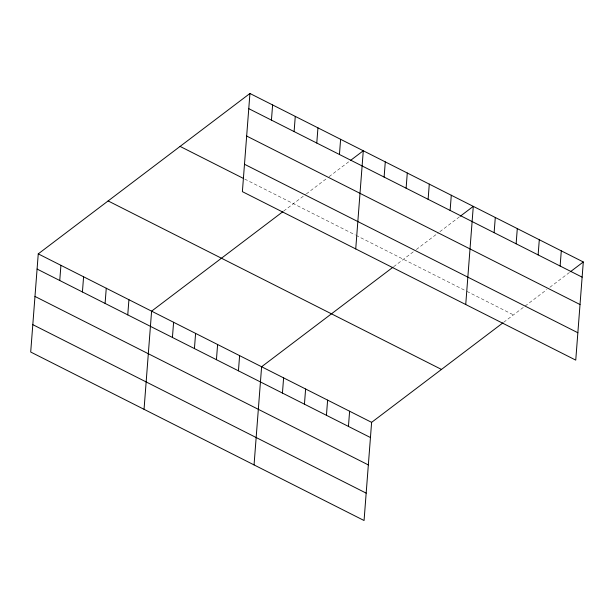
<?xml version="1.0" encoding="UTF-8"?>
<svg xmlns="http://www.w3.org/2000/svg" width="614" height="614" viewBox="0 0 614 614"><rect width="100%" height="100%" fill="white"/><g stroke="black" fill="none" stroke-linecap="round" stroke-linejoin="round"><path stroke-width="0.46" stroke-dasharray="3.07 2.3" d="M283.676 211.078L305.572 194.492M306.332 193.917L327.592 177.807M329.112 176.655L349.612 161.121M393.689 266.683L413.306 251.817M416.346 249.514L438.365 232.829M439.877 231.678L459.625 216.719M503.695 322.281L546.851 289.585M549.891 287.283L569.631 272.324M244.725 179.081L355.199 234.916M356.043 235.346L466.057 290.944M466.901 291.374L513.442 314.898"/><path stroke-width="0.92" d="M249.936 93.481L242.384 191.645L575.748 360.126L583.3 261.971L249.936 93.481L38.252 253.874L30.7 352.029L364.064 520.519L371.616 422.355L502.95 322.849M59.75 280.514L60.924 265.325M82.422 291.972L83.588 276.784M105.094 303.423L106.26 288.242M127.758 314.882L128.925 299.701M144.044 409.315L151.597 311.16L282.931 211.646M172.427 337.462L173.601 322.273M194.431 348.583L195.597 333.394M216.435 359.704L217.602 344.515M238.439 370.818L239.606 355.636M271.434 120.121L272.608 104.94M254.05 464.921L261.61 366.758L392.937 267.251M294.106 131.58L295.273 116.391M282.44 393.06L283.607 377.879M316.778 143.039L317.945 127.85M304.444 404.181L305.611 389M339.442 154.49L340.609 139.309M326.441 415.302L327.615 400.121M355.729 248.931L363.281 150.768L350.371 160.546M348.445 426.423L349.612 411.242M384.111 177.07L385.285 161.889M406.115 188.191L407.282 173.01M428.119 199.312L429.286 184.123M450.123 210.433L451.29 195.244M465.734 304.529L473.287 206.365L460.385 216.151M494.124 232.668L495.291 217.486M516.128 243.789L517.295 228.608M538.125 254.91L539.299 239.729M560.129 266.031L561.296 250.85M570.391 271.749L583.3 261.971M248.77 108.663L582.133 277.152M246.659 136.047L580.023 304.536M244.487 164.26L577.851 332.75M180.079 146.408L243.052 178.237M108.11 200.939L441.474 369.428M38.252 253.874L371.616 422.355M37.086 269.055L370.449 437.544M34.975 296.439L368.339 464.921M32.811 324.652L366.174 493.134"/></g></svg>
